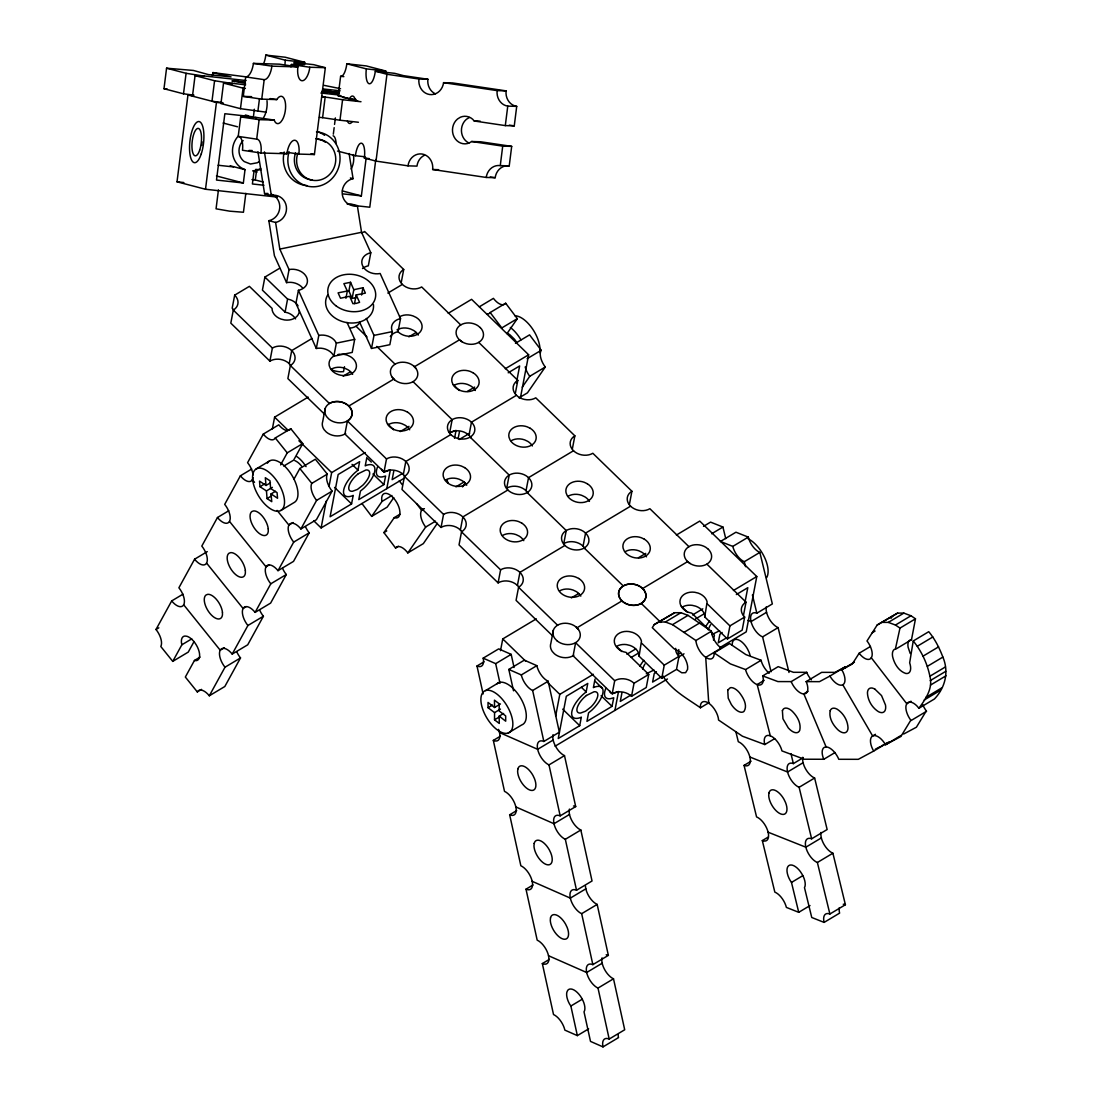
<?xml version="1.0" encoding="UTF-8"?>
<svg xmlns="http://www.w3.org/2000/svg" width="1102" height="1102" viewBox="0 0 1102 1102"><rect width="100%" height="100%" fill="white"/><g stroke="black" fill="none" stroke-linecap="round" stroke-linejoin="round"><path stroke-width="1.5" d="M503.614 713.476L499.178 716.135L499.261 723.435L494.522 719.84L494.564 712.622L488.048 707.704L488.034 702.442L494.55 707.484L500.46 703.944M732.196 645.18L732.389 642.686A13.803 6.722 59.1 0 1 747.473 648.913L749.016 652.108A13.803 6.722 59.1 0 1 750.021 655.291M193.966 95.158L183.497 93.808L163.991 88.725L166.567 68.2L193.456 70.459L208.306 74.578L231.062 76.92L212.851 72.58L212.452 75.749M183.497 93.808L186.086 73.297L166.567 68.2M277.387 197.106L205.509 189.255L177.023 181.816L187.96 94.979L193.098 95.543M192.478 96.149L195.054 75.639L204.228 76.134L186.086 73.297M195.054 75.639L214.573 80.735L211.983 101.246L222.452 102.582M205.509 189.255L216.447 102.403L187.96 94.979M214.573 80.735L232.715 83.573L223.541 83.077L220.951 103.588L240.47 108.671L266.271 112.184M245.829 193.332L243.446 212.259L229.698 211.171L216.061 208.815L218.444 189.875M240.47 108.671L243.06 88.16L223.541 83.077M298.89 154.087A13.803 5.937 -81.6 0 0 294.633 140.243A13.803 5.937 -81.6 0 0 286.947 153.743L260.954 152.999L242.481 150.258A13.803 5.937 -81.6 0 0 238.225 136.4L240.677 116.922L255.76 117.349L274.246 120.09L274.88 121.619A13.803 5.937 -81.6 0 0 280.845 121.964L282.36 119.856A13.803 5.937 -81.6 0 0 285.225 101.894A13.803 5.937 -81.6 0 0 277.993 97.94L276.809 99.579L261.739 99.139L243.266 96.397L245.718 76.92A13.803 5.937 -81.6 0 0 253.405 63.406L279.398 64.164L297.871 66.905A13.803 5.937 -81.6 0 0 302.127 80.749A13.803 5.937 -81.6 0 0 309.827 67.25L325.338 67.69L314.401 154.542L298.89 154.087L287.14 152.338M251.697 116.66L224.849 113.726L216.502 180.053L243.349 182.987L245.016 169.667L241.255 167.848A20.704 19.492 -75.4 0 1 238.142 136.249M253.336 117.349L254.355 109.236M257.896 111.261L259.48 98.643M260.954 152.999A13.803 5.937 -81.6 0 0 256.697 139.141L259.149 119.663L274.246 120.09M261.739 99.139L264.191 79.661A13.803 5.937 -81.6 0 0 271.891 66.148L297.871 66.905M333.327 134.155L334.154 127.667M334.553 124.416L335.38 117.928M357.764 100.888L338.162 95.778L340.614 76.3A13.803 4.587 -83.8 0 0 346.827 63.792L366.222 65.913L385.741 71.01A13.803 4.587 -83.8 0 0 385.507 73.393M358.412 122.253L339.981 120.228L342.57 99.717L328.644 97.541L325.145 97.128L322.61 117.652L319.415 117.335M342.929 193.883L361.373 195.894L366.084 158.481M375.782 159.528L369.79 207.217L352.668 205.344M424.614 155.175A13.803 12.439 -88.3 0 0 416.969 166.113L408.002 165.851L376.016 161.099L386.954 74.261L375.314 71.217A13.803 4.587 -83.8 0 1 369.101 83.724A13.803 4.587 -83.8 0 1 366.332 68.875L346.827 63.792M486.23 177.45A13.803 12.439 -88.3 0 1 500.267 165.603L502.719 146.125L511.686 146.373L509.234 165.865A13.803 12.439 -88.3 0 0 495.184 177.711L486.23 177.45L432.645 169.501A13.803 12.439 -88.3 0 0 422.038 154.004A13.803 12.439 -88.3 0 0 408.002 165.851M511.686 146.373L480.61 141.772L471.642 141.511L469.424 142.874A13.803 12.439 -88.3 0 1 454.01 136.786A13.803 12.439 -88.3 0 1 457.523 119.002L460.374 117.239A13.803 12.439 -88.3 0 1 472.662 119.236L474.204 120.986L505.308 125.6L507.76 106.123A13.803 12.439 -88.3 0 1 497.154 90.612L443.569 82.664A13.803 12.439 -88.3 0 1 429.532 94.51A13.803 12.439 -88.3 0 1 418.939 79.013L386.954 74.261M505.308 125.6L514.262 125.862L516.714 106.371A13.803 12.439 -88.3 0 1 506.121 90.874L452.536 82.925L443.569 82.664M263.199 182.037L255.278 179.97L256.656 169.983M458.115 438.679L459.438 431.819M299.276 310.461L299.331 311.356A13.803 10.565 10.8 0 1 284.564 319.952L281.065 319.098A13.803 10.565 10.8 0 1 272.208 310.282L272.084 308.395L249.396 286.341L234.671 295.157L232.178 308.229A13.803 10.565 10.8 0 1 234.147 310.695M234.671 295.157A13.803 10.565 10.8 0 1 233.307 310.075L230.814 323.148L269.894 361.125A13.803 10.565 10.8 0 1 291.204 366.139M279.646 268.254L264.907 277.07L262.414 290.129L285.087 312.155L287.801 312.83A13.803 10.565 10.8 0 1 295.57 318.905M269.894 361.125L272.387 348.053L233.307 310.075M302.471 287.774A13.803 10.565 10.8 0 0 286.561 282.649L289.055 269.577L279.812 249.093L275.596 222.452A13.803 12.99 -75.4 0 0 286.327 206.308A13.803 12.99 -75.4 0 0 271.326 195.467L264.59 193.718L257.964 151.787M285.087 312.155L287.581 299.083L264.907 277.07M289.055 269.577A13.803 10.565 10.8 0 1 306.618 277.291A13.803 10.565 10.8 0 1 298.422 290.308L295.928 303.381L316.302 348.48A13.803 10.565 10.8 0 1 333.851 356.194L352.199 352.433L354.692 339.361L347.047 322.445M272.373 428.898L274.605 417.162L308.174 397.092M289.22 363.674L291.713 350.601L312.031 338.452M272.387 348.053A13.803 10.565 10.8 0 1 291.713 350.601A13.803 10.565 10.8 0 1 290.363 365.52L287.87 378.592L324.511 414.187M316.302 348.48L318.795 335.407L298.422 290.308M333.851 356.194L336.344 343.135L354.692 339.361M345.918 298.298L347.309 291.038L343.879 283.655L350.546 282.291L353.797 289.702L352.144 298.422L356.717 297.444M325.2 408.456L322.707 421.529A13.803 10.565 10.8 0 0 324.14 429.711L326.344 432.08A13.803 10.565 10.8 0 0 345.711 433.485M352.144 298.422L348.879 290.997L350.546 282.291M354.5 303.642L356.166 294.937L365.382 293.118L362.957 287.746L353.797 289.702M344.471 366.718L343.521 371.649L340.449 371.801A22.77 17.439 10.8 0 1 331.757 369.969M361.566 295.005L362.957 287.746M349.086 153.509L353.067 178.662A13.803 12.99 -75.4 0 0 342.336 194.806A13.803 12.99 -75.4 0 0 357.337 205.647L361.552 232.302L370.809 252.771L368.316 265.844A13.803 10.565 10.8 0 0 362.503 268.557M313.822 520.86L321.109 527.927L326.22 501.107M329.099 486.023L331.661 472.606L365.217 452.536M393.745 379.129L348.769 406.046A13.803 10.565 10.8 0 1 347.405 420.964L344.912 434.023L384.006 472.014A13.803 10.565 10.8 0 1 405.302 477.028M370.809 252.771A13.803 10.565 10.8 0 0 362.613 265.789A13.803 10.565 10.8 0 0 380.162 273.503L400.536 318.602A13.803 10.565 10.8 0 0 392.34 331.619L389.846 344.692L371.512 348.466L373.991 335.394L366.346 318.45M351.566 503.917L353.191 495.39L351.772 496.024A20.704 8.678 -45.8 0 1 343.59 490.665A20.704 8.678 -45.8 0 1 354.692 472.923L358.012 470.155L359.624 461.669L338.162 474.507L330.104 516.755L351.566 503.917L334.567 487.415M366.87 457.344L365.23 465.87L366.649 465.237A20.704 8.678 -45.8 0 1 374.845 470.595A20.704 8.678 -45.8 0 1 363.743 488.338L360.423 491.106L358.797 499.592L383.882 484.591L385.617 476.023L382.132 476.946A20.704 8.678 -45.8 0 1 377.71 466.573M401.224 282.567L403.718 269.494L364.638 231.516A13.803 10.565 10.8 0 1 361.649 232.825M400.536 318.602L398.042 331.674A13.803 10.565 10.8 0 0 390.315 336.578M384.006 472.014L386.499 458.942L347.405 420.964M386.774 488.654L390.383 469.7L385.438 471.628A13.803 5.785 -45.8 0 1 381.623 469.218M403.318 474.549L405.812 461.49L450.801 434.574A13.803 10.565 10.8 0 0 474.094 432.866A13.803 10.565 10.8 0 0 458.528 417.741A13.803 10.565 10.8 0 0 450.801 434.574M386.499 458.942A13.803 10.565 10.8 0 1 405.812 461.49A13.803 10.565 10.8 0 1 404.462 476.395L401.968 489.467L441.048 527.445A13.803 10.565 10.8 0 1 462.344 532.459M454.547 438.293L456.049 430.386L450.773 432.383A13.803 5.785 -45.8 0 1 448.982 432.163M441.048 527.445L443.541 514.386L404.462 476.395M468.984 435.276L471.477 422.204L516.452 395.301A13.803 10.565 10.8 0 0 535.779 397.836L574.858 435.827A13.803 10.565 10.8 0 0 573.508 450.746L528.533 477.648L526.04 490.721M460.374 529.993L462.868 516.921L507.843 490.018A13.803 10.565 10.8 0 0 531.136 488.296A13.803 10.565 10.8 0 0 515.571 473.185A13.803 10.565 10.8 0 0 507.843 490.018M443.541 514.386A13.803 10.565 10.8 0 1 462.868 516.921A13.803 10.565 10.8 0 1 461.518 531.839L459.024 544.911L498.104 582.889A13.803 10.565 10.8 0 1 519.4 587.903M516.411 382.849L519.634 365.947L508.201 372.793M515.323 393.455L517.816 380.383L478.736 342.405M520.323 398.359L528.643 354.775L471.587 299.331L448.252 313.299M498.104 582.889L500.597 569.817L461.518 531.839M500.515 650.662L502.76 638.926L536.316 618.856M517.43 585.438L519.924 572.365L564.899 545.462A13.803 10.565 10.8 0 0 588.192 543.741A13.803 10.565 10.8 0 0 572.627 528.616A13.803 10.565 10.8 0 0 564.899 545.462M500.597 569.817A13.803 10.565 10.8 0 1 519.924 572.365A13.803 10.565 10.8 0 1 518.56 587.283L516.067 600.356L552.708 635.964M572.365 448.886L574.858 435.827M553.356 630.22L550.862 643.293A13.803 10.565 10.8 0 0 552.281 651.475L554.485 653.844A13.803 10.565 10.8 0 0 573.853 655.249M583.082 546.151L585.575 533.092L630.564 506.176A13.803 10.565 10.8 0 0 649.877 508.725L688.97 546.702M555.642 716.162L559.802 694.37L593.358 674.286M579.707 725.681L581.333 717.154L579.928 717.774A20.704 8.678 -45.8 0 1 571.731 712.429A20.704 8.678 -45.8 0 1 582.834 694.687L586.154 691.918L587.765 683.433L566.318 696.257L558.246 738.519L579.707 725.681L562.709 709.165M595.011 679.094L593.386 687.62L594.791 687.001A20.704 8.678 -45.8 0 1 602.987 692.359A20.704 8.678 -45.8 0 1 591.884 710.101L588.564 712.87L586.953 721.355L612.023 706.354L613.759 697.773L610.274 698.709A20.704 8.678 -45.8 0 1 605.852 688.337M629.421 504.33L631.914 491.258L592.835 453.28A13.803 10.565 10.8 0 1 573.508 450.746M612.202 693.778L614.696 680.705L575.616 642.728L573.123 655.8L612.202 693.778A13.803 10.565 10.8 0 1 631.529 696.326L646.254 687.51L648.747 674.438L626.088 652.412L623.36 651.75A13.803 10.565 10.8 0 1 614.599 638.788A13.803 10.565 10.8 0 1 629.104 631.556L632.603 632.41A13.803 10.565 10.8 0 1 641.46 641.212L639.091 656.186L661.765 678.226L676.504 669.41L678.997 656.351A13.803 10.565 10.8 0 1 675.678 648.362M614.916 710.418L618.525 691.464L613.58 693.392A13.803 5.785 -45.8 0 1 609.764 690.982M631.529 696.326L634.022 683.254L648.747 674.438M661.765 678.226L664.258 665.153L678.997 656.351M678.791 649.601L677.868 654.492A13.803 10.565 10.8 0 1 680.843 653.197M706.933 564.169L746.013 602.147A13.803 10.565 10.8 0 0 744.663 617.065L742.169 630.137L727.43 638.953L704.743 616.9L707.126 601.94A13.803 10.565 10.8 0 0 698.269 593.124L694.77 592.27A13.803 10.565 10.8 0 0 680.251 599.516A13.803 10.565 10.8 0 0 689.025 612.464L691.753 613.139L708.448 629.366M713.476 640.055L714.413 635.165L710.831 631.68M727.43 638.953L729.923 625.881L744.663 617.065M744.883 602.918L747.79 587.697L736.343 594.543M743.519 615.219L746.013 602.147M676.394 535.049L699.742 521.081L756.785 576.525L746.233 631.859L719.964 647.563M842.754 684.714L872.646 735.984A13.803 6.722 59.1 0 1 885.54 744.732L900.899 736.494L910.803 720.198A13.803 6.722 59.1 0 1 906.078 705.39L906.891 703.517A13.803 6.722 59.1 0 1 916.96 705.969L918.916 708.269L934.427 698.985C945.351 687.565 949.125 671.752 942.871 657.081C939.414 648.004 935.006 639.188 928.752 631.694L913.241 640.978L909.66 662.825A13.803 6.722 59.1 0 1 905.665 673.432C898.516 670.98 894.19 663.528 892.579 656.475A13.803 6.722 59.1 0 1 895.403 648.982L899.976 628.099L915.486 618.814L910.982 615.756L903.847 613.111L897.607 613.098L877.178 625.013L866.985 640.992L867.549 641.681A13.803 6.722 59.1 0 1 871.93 656.406L871.035 658.183A13.803 6.722 59.1 0 1 860.814 655.208L859.174 653.224L870.456 646.475M895.995 648.982L911.506 639.697L915.486 618.814M913.241 640.978C921.534 651.144 927.264 663.376 929.895 676.229C933.132 688.502 925.708 698.833 918.916 708.269M194.062 641.543L188.263 652.095L172.752 661.379L160.796 646.502A13.803 6.722 59.1 0 0 156.002 629.49L171.692 600.921L182.973 594.171M207.272 551.62L194.586 559.21L178.896 587.779A13.803 6.722 59.1 0 1 183.69 604.791L220.207 650.208A13.803 6.722 59.1 0 0 225.001 667.22L209.311 695.789A13.803 6.722 59.1 0 0 197.313 691.918L185.343 677.041L194.448 660.47L200.082 657.095M228.761 510.763L217.48 517.513L201.804 546.082A13.803 6.722 59.1 0 1 206.584 563.081L243.101 608.497A13.803 6.722 59.1 0 0 247.895 625.509L232.205 654.078A13.803 6.722 59.1 0 0 220.207 650.208L224.436 647.673M251.669 469.053L240.388 475.802L224.698 504.372A13.803 6.722 59.1 0 1 229.491 521.384L266.009 566.8A13.803 6.722 59.1 0 0 270.789 583.798L255.113 612.381A13.803 6.722 59.1 0 0 243.101 608.497L245.925 606.816M287.87 430.579A13.803 6.722 59.1 0 1 278.792 424.821L263.282 434.092L247.592 462.661A13.803 6.722 59.1 0 1 253.061 474.99M172.752 661.379L181.858 644.794L191.734 638.885M280.624 464.892L287.25 452.839L302.761 443.569L290.79 428.692L275.28 437.962A13.803 6.722 59.1 0 1 263.282 434.092M302.761 443.569L293.655 460.14L283.793 466.036M294.041 479.053L299.84 468.502L315.351 459.231L327.308 474.108A13.803 6.722 59.1 0 0 332.101 491.12L316.412 519.689L300.901 528.96A13.803 6.722 59.1 0 0 288.903 525.089L277.084 510.391M268.819 565.106L266.009 566.8A13.803 6.722 59.1 0 1 278.007 570.671L293.697 542.101L309.207 532.817A13.803 6.722 59.1 0 1 305.488 526.715M300.901 528.96L316.591 500.391L332.101 491.12M236.792 651.833A13.803 6.722 59.1 0 0 240.511 657.935L224.822 686.505L209.311 695.789M259.686 610.136A13.803 6.722 59.1 0 0 263.406 616.238L247.716 644.808L232.205 654.078M282.594 568.425A13.803 6.722 59.1 0 0 286.3 574.528L270.624 603.097L255.113 612.381M309.207 532.817L293.518 561.386L278.007 570.671M708.765 703.31L705.721 657.357L721.231 648.086A13.803 6.722 59.1 0 1 711.41 631.226L688.034 615.371L680.898 612.712L674.658 612.712L654.23 624.614L652.288 627.658L673.818 648.582L680.058 651.943L684.37 657.412A13.803 6.722 59.1 0 1 687.662 666.793L687.579 669.382L685.623 672.675L681.78 672.785L677.069 669.685M859.174 653.224L852.218 664.093L841.735 669.713L843.002 672.041A13.803 6.722 59.1 0 1 843.195 684.549L841.542 685.182A13.803 6.722 59.1 0 1 830.412 676.876L829.958 676.036L845.468 666.751L845.923 667.592M891.063 618.277L892.689 615.729M922.815 704.701A13.803 6.722 59.1 0 0 926.314 710.928L916.409 727.21L903.681 734.028M361.979 503.559L371.677 516.397L382.022 501.424L391.885 495.514M393.772 497.594L387.188 507.113L371.677 516.397M506.975 333.644L517.32 318.657L505.68 303.243A13.803 6.722 59.1 0 1 493.42 298.366L479.315 306.811M437.411 523.23L423.333 543.617L407.823 552.901A13.803 6.722 59.1 0 0 395.563 548.025L383.923 532.61L394.268 517.623L399.916 514.248M407.823 552.901L425.661 527.073L435.524 521.177M522.252 387.174L529.759 376.305L545.27 367.021A13.803 6.722 59.1 0 1 541.206 350.284L529.566 334.87L515.46 343.301M462.496 486.905L465.32 482.828M545.27 367.021L527.445 392.849L518.987 397.905M263.543 117.57L263.874 117.115A13.803 5.937 -81.6 0 0 266.987 100.668M393.786 471.091L392.147 479.645L402.478 473.474M621.927 692.855L620.288 701.409L630.62 695.224M656.434 671.738L654.23 673.584L652.604 682.069L661.462 676.78M722.099 632.465L719.881 634.311L718.27 642.797L726.852 637.659M653.954 670.03L646.295 673.763M719.606 630.757L711.961 634.476M469.328 117.501L466.49 119.25A13.803 12.439 -88.3 0 0 468.873 142.984M387.849 293.091L402.354 284.412A13.803 10.565 10.8 0 0 421.68 286.961L460.76 324.938M343.19 376.14L350.491 371.773M408.856 336.868L416.143 332.501M487.029 314.042A13.803 6.722 59.1 0 0 490.17 312.527L505.68 303.243M414.421 366.759L459.41 339.857M256.187 468.942L269.618 460.898M517.32 318.657L501.809 327.928L490.17 312.527M270.445 482.814L266.023 485.459L259.521 481.119L259.976 486.712L264.411 484.053M275.486 491.272L271.051 493.93L271.753 501.658L267.042 498.572L266.464 490.913L272.373 487.373M267.042 498.572L271.478 495.914M316.591 500.391A13.803 6.722 59.1 0 1 311.797 483.379L327.308 474.108M400.246 431.585L408.994 426.35M467.358 391.43L474.659 387.064M505.295 368.743L528.643 354.775M527.1 358.715L541.206 350.284M280.886 510.446A24.148 11.764 59.1 0 0 271.147 474.163A24.148 11.764 59.1 0 0 253.57 484.467A24.148 11.764 59.1 0 0 280.886 510.446L294.33 502.402A24.148 11.764 59.1 0 0 290.432 473.047A24.148 11.764 59.1 0 0 267.414 463.157M293.132 522.555L288.903 525.089A13.803 6.722 59.1 0 0 293.697 542.101M459.286 439.478L469.617 433.306M321.109 527.927L404.282 478.185M156.002 629.49L158.826 627.809M270.789 583.798L286.3 574.528M455.911 486.85L464.369 481.794M383.923 532.61L386.747 530.93M424.408 508.642L421.584 510.322L416.515 503.614M247.895 625.509L263.406 616.238M395.563 548.025L398.387 546.33M225.001 667.22L240.511 657.935M197.313 691.918L201.542 689.384M571.332 597.904L578.633 593.537M638.457 557.75L645.744 553.383M483.117 693.957L476.987 666.007A13.803 6.722 59.1 0 0 483.186 658.156L498.696 648.871L511.176 654.368L514.069 667.509M703.517 526.343L710.57 522.114L722.926 527.032L725.75 538.658M476.987 666.007L484.04 661.792M711.644 533.781L722.926 527.032M483.186 658.156L495.68 663.652L511.176 654.368M576.966 627.809L621.941 600.907A13.803 10.565 10.8 0 0 645.235 599.185A13.803 10.565 10.8 0 0 629.683 584.06A13.803 10.565 10.8 0 0 621.941 600.907M642.631 588.537L687.607 561.621M513.518 690.802L508.821 669.437L524.332 660.153L536.826 665.649A13.803 6.722 59.1 0 0 548.162 681.229L559.361 732.183L543.851 741.467A13.803 6.722 59.1 0 0 537.652 749.319A13.803 6.722 59.1 0 0 548.989 764.898L560.188 815.866A13.803 6.722 59.1 0 0 553.989 823.717A13.803 6.722 59.1 0 0 565.326 839.297L576.525 890.251A13.803 6.722 59.1 0 0 570.326 898.116A13.803 6.722 59.1 0 0 581.663 913.682L592.848 964.649A13.803 6.722 59.1 0 0 586.663 972.501A13.803 6.722 59.1 0 0 598 988.081L609.186 1039.048A13.803 6.722 59.1 0 0 603.001 1046.9L590.507 1041.404L584.019 1011.856L584.666 1010.41A13.803 6.722 59.1 0 0 578.949 994.238A13.803 6.722 59.1 0 0 567.695 990.367L566.855 992.213A13.803 6.722 59.1 0 0 569.527 1003.977L570.864 1006.03L577.352 1035.618L588.633 1028.869M485.527 690.596L498.972 682.551M748.299 537.115L735.943 532.211L720.433 541.481L732.789 546.399L748.299 537.115A13.803 6.722 59.1 0 0 759.843 552.405L772.35 603.924L756.84 613.208A13.803 6.722 59.1 0 0 751.054 621.597A13.803 6.722 59.1 0 0 762.598 636.887L771.069 671.779M508.821 669.437L521.315 674.934L536.826 665.649M488.048 707.704L492.484 705.06M745.544 566.676L744.332 561.689L759.843 552.405M494.564 712.622L500.473 709.082M543.851 741.467L532.652 690.499L548.162 681.229M494.522 719.84L500.432 716.3M654.23 624.614L674.658 612.712M659.148 621.983L665.388 621.996L680.898 612.712M665.388 621.996L672.523 624.655L688.034 615.371M626.928 654.216L635.675 648.982M692.579 614.93L702.8 608.827M733.436 590.493L756.785 576.525M631.308 657.384L638.678 652.976M695.486 618.98L704.343 613.69M569.5 814.447L553.989 823.717L515.846 806.939A13.803 6.722 59.1 0 0 504.509 791.36L493.324 740.406L500.377 736.177M508.201 733.023A24.148 11.764 59.1 0 0 500.955 697.759A24.148 11.764 59.1 0 0 481.436 704.633A24.148 11.764 59.1 0 0 508.201 733.023L521.645 724.978A24.148 11.764 59.1 0 0 520.006 697.056A24.148 11.764 59.1 0 0 496.437 684.301M683.943 632.396L699.453 623.112M672.523 624.655L695.899 640.51L711.41 631.226M678.377 657.178L684.011 653.803M766.565 612.313L751.054 621.597L747.9 620.343M553.163 740.048L537.652 749.319L499.509 732.541M555.091 746.206L667.44 678.984M695.899 640.51A13.803 6.722 59.1 0 0 705.721 657.357A13.803 6.722 59.1 0 0 714.11 652.866L729.62 643.582L745.875 654.602L761.11 660.277L761.51 661.834A13.803 6.722 59.1 0 0 769.182 673.239M762.598 636.887L778.108 627.603A13.803 6.722 59.1 0 1 766.276 606.858M548.989 764.898L564.5 755.614A13.803 6.722 59.1 0 1 553.052 734.703M714.11 652.866L730.364 663.886L745.599 669.561L761.11 660.277M585.837 888.832L570.326 898.116L532.183 881.324A13.803 6.722 59.1 0 0 520.847 865.759L509.661 814.791L516.714 810.576M662.77 675.76C671.683 690.279 686.918 698.324 700.445 707.773L708.903 702.718M745.599 669.561L745.999 671.118A13.803 6.722 59.1 0 0 756.041 684.122L758.3 684.962A13.803 6.722 59.1 0 0 763.08 677.468L762.68 675.912L778.191 666.641L793.426 672.303L806.733 672.33L807.422 673.942A13.803 6.722 59.1 0 0 811.389 679.838M764.223 680.333L757.17 684.549L770.339 735.916M877.178 625.013L897.607 613.098M560.188 815.866L575.699 806.581L564.5 755.614M882.096 622.368L888.336 622.382L903.847 613.111M872.261 632.727L875.071 631.047M762.68 675.912L777.916 681.587L791.222 681.601L806.733 672.33M888.336 622.382L895.471 625.041L910.982 615.756M791.222 681.601L791.911 683.212A13.803 6.722 59.1 0 0 802.848 693.847L804.804 693.847A13.803 6.722 59.1 0 0 806.829 683.24L806.154 681.628L821.665 672.358L834.985 672.372L845.468 666.751M841.735 669.713L854.436 662.123M808.055 691.312L803.826 693.847L826.156 747.046M565.326 839.297L580.837 830.013A13.803 6.722 59.1 0 1 569.39 809.102M917.305 646.254L932.815 636.984M700.445 707.773L700.362 706.189A13.803 6.722 59.1 0 1 707.732 702.58L710.115 704.247A13.803 6.722 59.1 0 1 718.449 718.821L718.504 719.992L742.445 736.219L764.829 744.553L774.692 738.643M602.174 963.231L586.663 972.501L548.52 955.723A13.803 6.722 59.1 0 0 537.184 940.158L525.998 889.19L533.037 884.975M923.077 656.131L938.573 646.86M810.011 905.568L798.73 912.318L791.484 882.44L789.955 880.085A13.803 6.722 59.1 0 1 788.605 865.759A13.803 6.722 59.1 0 1 800.3 871.503L802.256 874.506A13.803 6.722 59.1 0 1 805.025 886.311L804.474 887.592L811.747 917.484L824.103 922.402A13.803 6.722 59.1 0 1 829.889 914.013L817.381 862.494A13.803 6.722 59.1 0 1 805.837 847.204L768.108 832.203A13.803 6.722 59.1 0 0 756.564 816.913L744.057 765.394L751.109 761.179M927.361 666.352L942.871 657.081M929.895 676.229L945.406 666.958M576.525 890.251L592.036 880.98L580.837 830.013M930.184 680.65L945.695 671.38M821.348 837.919L805.837 847.204A13.803 6.722 59.1 0 1 811.637 838.801L799.115 787.296A13.803 6.722 59.1 0 1 787.572 772.006A13.803 6.722 59.1 0 1 793.371 763.603L803.234 757.694M930.487 685.086L945.998 675.802M803.082 762.722L787.572 772.006L749.856 757.005A13.803 6.722 59.1 0 0 738.299 741.715L735.874 731.742M911.01 701.216L906.781 703.751L871.269 657.729M925.859 697.401L941.37 688.13M764.829 744.553L764.43 742.996A13.803 6.722 59.1 0 1 769.21 735.502L771.469 736.329A13.803 6.722 59.1 0 1 781.511 749.346L781.91 750.903L804.267 759.223L823.828 759.264L835.109 752.514M924.179 700.018L939.689 690.734M875.47 734.304L872.646 735.984A13.803 6.722 59.1 0 0 873.666 751.082L858.306 759.319L838.76 759.292L838.071 757.68A13.803 6.722 59.1 0 0 827.134 747.046L825.178 747.046A13.803 6.722 59.1 0 0 823.153 757.653L823.828 759.264M581.663 913.682L597.174 904.411A13.803 6.722 59.1 0 1 585.465 885.939M799.115 787.296L814.626 778.012A13.803 6.722 59.1 0 1 802.807 757.267M911.092 720.529L926.603 711.245M873.666 751.082L889.176 741.811M885.54 744.732L901.05 735.447M577.352 1035.618L564.858 1030.122A13.803 6.722 59.1 0 0 553.521 1014.543L542.336 963.575L549.375 959.36M798.73 912.318L786.373 907.401A13.803 6.722 59.1 0 0 774.83 892.11L762.322 840.592L767.956 837.217M592.848 964.649L608.359 955.365L597.174 904.411M811.637 838.801L827.147 829.531L814.626 778.012M598 988.081L613.511 978.796A13.803 6.722 59.1 0 1 602.064 957.886M570.864 1006.03L582.131 999.294M817.381 862.494L832.892 853.21A13.803 6.722 59.1 0 1 821.073 832.465M791.484 882.44L802.752 875.691M609.186 1039.048L624.696 1029.764L613.511 978.796M603.001 1046.9L618.511 1037.616A13.803 6.722 59.1 0 1 618.139 1034.723M829.889 914.013L845.399 904.728L832.892 853.21M824.103 922.402L839.614 913.117A13.803 6.722 59.1 0 1 839.338 907.662M829.958 676.036L819.475 681.656L806.154 681.628M875.305 749.25L879.768 746.853M881.256 746.054L886.545 743.216M279.812 249.093L361.552 232.302M373.991 335.394L392.34 331.619M347.309 291.038L338.094 292.856L340.518 298.229L349.665 296.273L352.929 303.684L356.414 303.353L359.583 302.32L356.166 294.937M346.551 291.217L348.879 290.997M344.21 97.251L342.791 97.403L349.678 98.781M911.506 639.697L910.913 639.697A13.803 6.722 59.1 0 0 908.089 647.191L910.238 653.527M290.956 66.878A13.803 5.937 -81.6 0 0 291.341 64.508L303.146 64.839L294.289 62.538A13.803 4.587 -83.8 0 1 293.683 66.037M418.939 79.013L427.893 79.261A13.803 12.439 -88.3 0 0 435.359 93.835M497.154 90.612L506.121 90.874M243.266 96.397L251.628 96.645M507.76 106.123L516.714 106.371M474.204 120.986L480.169 121.165M248.969 150.437L252.22 150.533M500.267 165.603L509.234 165.865M432.645 169.501L438.61 169.68M338.989 93.408L322.969 91.618M245.085 81.934L232.178 80.983L245.512 83.27M238.349 81.19L232.219 80.997L234.45 81.589M338.218 93.353L321.853 91.452M321.991 96.824L325.186 97.141L321.894 96.287M163.991 88.725L167.187 89.042M263.268 64.426A13.803 4.587 -83.8 0 0 265.802 55.1L285.211 57.221L304.717 62.318A13.803 4.587 -83.8 0 0 304.483 64.715M366.332 68.875L385.741 71.01M265.802 55.1L285.322 60.197L304.717 62.318M375.314 71.217L394.709 73.338L403.566 75.652L427.893 79.261M294.289 62.538L313.684 64.66L325.338 67.69M340.614 76.3L343.852 76.644M212.851 72.58L247.537 77.057M203.498 75.886L246.132 80.542M323.106 88.959L340.16 90.819M231.985 83.311L245.636 84.813M320.902 93.036L339.65 95.089M338.162 95.778L341.4 96.136M355.96 99.442L349.486 98.739L350.298 97.403A13.803 4.587 -83.8 0 1 354.816 98.409L355.478 100.792M342.57 99.717L361.001 101.728M216.447 102.403L223.293 103.161M337.515 151.057L355.409 155.726L365.106 156.787M355.409 155.726A13.803 4.587 -83.8 0 1 361.608 143.219A13.803 4.587 -83.8 0 1 364.376 158.068L369.225 158.592M218.113 165.245L233.514 166.925M255.76 169.364L260.885 169.928M251.972 179.612L255.278 179.97M263.957 185.246L252.399 183.979L254.08 170.59L255.967 170.397A20.704 19.492 -75.4 0 0 260.788 168.496M177.023 181.816L183.869 182.56M322.528 90.378L338.7 92.596M243.06 88.16L245.388 88.436M322.555 117.652L339.981 120.228M323.644 90.488L339.402 92.733M194.448 660.47L196.06 660.677A13.803 6.722 59.1 0 0 198.415 649.353A13.803 6.722 59.1 0 0 187.009 636.295L184.943 636.033A13.803 6.722 59.1 0 0 181.444 642.728L181.858 644.794M323.726 85.295L340.559 88.697M291.341 64.508L309.827 67.25M253.405 63.406L271.891 66.148M245.718 76.92L264.191 79.661M509.358 125.132L514.262 125.862M270.086 98.588L276.809 99.579M471.642 141.511L502.719 146.125M240.677 116.922L259.149 119.663M238.225 136.4L256.697 139.141M490.17 176.967L495.184 177.711M280.225 152.751L286.947 153.743M287.581 299.083L290.294 299.758A13.803 10.565 10.8 0 1 298.063 305.833M394.268 517.623L395.742 517.981A13.803 6.722 59.1 0 0 399.943 512.182L399.516 509.248A13.803 6.722 59.1 0 0 389.199 494.426A13.803 6.722 59.1 0 0 381.691 499.137L382.022 501.424M245.36 115.007L248.529 115.834M364.376 158.068L376.016 161.099M223.086 123.025L237.509 126.785M311.081 153.674L314.401 154.542M350.381 177.959L353.067 178.662M342.391 190.935L361.373 195.894M230.194 165.796L245.016 169.667M357.337 205.647L350.615 203.898A13.803 12.99 -75.4 0 1 347.199 204.118M216.447 175.976L243.349 182.987M286.561 282.649L274.412 255.719L268.86 220.689L275.596 222.452M259.976 486.712L266.464 490.913M271.051 493.93L277.552 498.256L277.084 492.677L270.61 488.475L270.031 480.816L265.32 477.731L266.023 485.459M895.471 625.041L899.976 628.099M499.178 716.135L505.694 721.176L505.68 715.901L499.165 710.997L499.206 703.779L494.467 700.169L494.55 707.484M459.3 339.664L461.945 341.744M687.441 561.428L690.086 563.508M707.236 603.841L729.923 625.881M453.266 384.612L459.341 390.507M681.408 606.375L687.483 612.271M356.015 326.233L367.007 336.923M376.788 346.414L395.108 364.211M413.071 381.678L452.151 419.655L449.657 432.728A13.803 10.565 10.8 0 1 470.953 437.742M470.127 437.122L509.207 475.1L506.713 488.172A13.803 10.565 10.8 0 1 528.01 493.186M527.169 492.566L566.249 530.544L563.756 543.617A13.803 10.565 10.8 0 1 585.052 548.631M584.225 548.011L623.305 585.988M641.268 603.441L660.814 622.437M641.584 643.113L664.258 665.153M387.615 423.898L393.676 429.794M616.968 646.833L621.817 651.544M290.363 365.52L329.443 403.497A13.803 10.565 10.8 0 1 348.769 406.046M518.56 587.283L557.64 625.261M367.737 458.639L371.319 462.11M595.121 681.256L602.395 688.337M372.958 473.97L383.882 484.591M601.1 695.734L612.023 706.354M352.048 464.369L358.012 470.155M581.374 687.276L586.154 691.918M274.605 417.162L287.966 430.138M298.89 440.759L331.661 472.606M502.76 638.926L525.819 661.338M547.666 682.565L559.802 694.37M413.746 366.071L415.936 368.44M392.298 377.366L394.488 379.735A13.803 10.565 10.8 0 0 417.369 376.622A13.803 10.565 10.8 0 0 400.494 362.351A13.803 10.565 10.8 0 0 394.488 379.735M576.236 627.107L578.426 629.476M275.28 437.962L287.25 452.839M299.84 468.502L311.797 483.379M252.386 479.673L254.534 482.345M399.255 480.761L402.299 484.797M359.679 322.28L371.512 348.466M255.76 117.349L256.408 118.878M778.108 627.603L789.004 672.482M752.404 594.928L756.84 613.208M790.947 753.63L793.371 763.603M495.68 663.652L500.005 683.35M264.425 151.869L271.326 195.467M704.743 616.9L704.633 614.999A13.803 10.565 10.8 0 0 695.775 606.196L692.276 605.342A13.803 10.565 10.8 0 0 682.29 607.064M639.091 656.186L638.967 654.285A13.803 10.565 10.8 0 0 630.11 645.483L626.611 644.615A13.803 10.565 10.8 0 0 616.638 646.337M373.454 304.538A24.148 18.5 10.8 0 1 345.408 322.335A24.148 18.5 10.8 0 1 327.845 294.757M318.795 335.407A13.803 10.565 10.8 0 1 336.344 343.135M271.312 194.2A13.803 12.99 -75.4 0 1 279.715 208.14A13.803 12.99 -75.4 0 1 268.86 220.689M264.59 193.718A13.803 12.99 -75.4 0 1 267.993 193.484M351.924 122.115A13.803 4.587 -83.8 0 1 347.419 121.11M333.121 135.78A13.803 4.587 -83.8 0 1 336.151 143.632M257.097 172.022A27.591 25.993 -75.4 0 1 253.832 171.072M255.981 171.32A27.591 25.993 -75.4 0 1 252.62 170.851M201.666 145.423A13.803 4.587 -83.8 0 1 201.969 141.841M259.19 161.595A13.803 12.99 -75.4 0 1 257.179 162.793L250.498 164.019L244.231 161.567A13.803 12.99 -75.4 0 1 243.115 140.574M353.356 154.583A20.704 19.492 -75.4 0 1 351.18 169.005M285.019 63.778A13.803 4.587 -83.8 0 1 285.322 60.197M318.092 139.32A20.704 19.492 -75.4 0 1 335.421 163.082A20.704 19.492 -75.4 0 1 310.929 179.915A20.704 19.492 -75.4 0 1 297.857 153.206M315.847 138.728A20.704 19.492 -75.4 0 1 325.324 142.186M312.031 179.888A20.704 19.492 -75.4 0 1 295.611 152.627M318.63 132.116A27.591 25.993 -75.4 0 1 324.635 135.312M306.921 185.563A27.591 25.993 -75.4 0 1 284.192 151.993M316.481 131.868A27.591 25.993 -75.4 0 1 339.678 163.096A27.591 25.993 -75.4 0 1 307.802 186.21A27.591 25.993 -75.4 0 1 289.068 151.759M183.69 604.791A13.803 6.722 59.1 0 1 171.692 600.921M253.033 477.621A13.803 6.722 59.1 0 1 240.388 475.802M229.491 521.384A13.803 6.722 59.1 0 1 217.48 517.513M206.584 563.081A13.803 6.722 59.1 0 1 194.586 559.21M290.79 428.692A13.803 6.722 59.1 0 1 289.578 430.028M548.52 955.723A13.803 6.722 59.1 0 1 542.336 963.575M498.545 729.372A13.803 6.722 59.1 0 1 493.324 740.406M573.508 805.989A13.803 6.722 59.1 0 1 575.699 806.581M606.183 954.773A13.803 6.722 59.1 0 1 608.359 955.365M515.846 806.939A13.803 6.722 59.1 0 1 509.661 814.791M532.183 881.324A13.803 6.722 59.1 0 1 525.998 889.19M532.652 690.499A13.803 6.722 59.1 0 1 521.315 674.934M748.106 538.795A24.148 11.764 59.1 0 1 764.457 557.213A24.148 11.764 59.1 0 1 766.551 577.779M749.856 757.005A13.803 6.722 59.1 0 1 744.057 765.394M768.108 832.203A13.803 6.722 59.1 0 1 762.322 840.592M843.264 904.232A13.803 6.722 59.1 0 1 845.399 904.728M744.332 561.689A13.803 6.722 59.1 0 1 732.789 546.399M514.937 315.778A24.148 11.764 59.1 0 1 532.693 329.126A24.148 11.764 59.1 0 1 539.718 352.64M510.336 327.459A24.148 11.764 59.1 0 1 520.929 339.829M507.499 333.493A13.803 6.722 59.1 0 1 509.827 334.719L514.482 339.251A13.803 6.722 59.1 0 1 516.48 342.226M425.661 527.073A13.803 6.722 59.1 0 1 422.934 509.165M448.142 483.186A13.803 6.722 59.1 0 1 447.109 480.004M529.759 376.305A13.803 6.722 59.1 0 1 525.186 366.925M642.7 669.176A13.803 5.785 -45.8 0 1 644.987 663.969M708.366 629.903A13.803 5.785 -45.8 0 1 710.638 624.696M705.542 626.955A20.704 8.678 -45.8 0 1 709.564 621.046M639.876 666.242A20.704 8.678 -45.8 0 1 643.899 660.318M296.782 456.531A20.704 10.083 59.1 0 1 306.053 466.628M294.909 460.677A13.803 6.722 59.1 0 1 301.893 466.518M568.191 496.175A13.803 10.565 10.8 0 1 581.663 495.321L584.845 496.837A13.803 10.565 10.8 0 1 589.432 501.382M630.564 506.176A13.803 10.565 10.8 0 1 631.914 491.258M502.526 535.462A13.803 10.565 10.8 0 1 516.011 534.594L519.194 536.109A13.803 10.565 10.8 0 1 523.781 540.669M559.582 590.892A13.803 10.565 10.8 0 1 573.054 590.038L576.236 591.554A13.803 10.565 10.8 0 1 580.823 596.113M614.696 680.705A13.803 10.565 10.8 0 1 634.022 683.254M625.247 551.62A13.803 10.565 10.8 0 1 638.719 550.752L641.901 552.267A13.803 10.565 10.8 0 1 646.488 556.827M454.093 385.301A13.803 10.565 10.8 0 1 467.565 384.433L470.747 385.948A13.803 10.565 10.8 0 1 475.334 390.507M516.452 395.301A13.803 10.565 10.8 0 1 517.816 380.383M511.135 440.731A13.803 10.565 10.8 0 1 524.621 439.877L527.803 441.392A13.803 10.565 10.8 0 1 532.39 445.952M397.037 329.856A13.803 10.565 10.8 0 1 410.523 328.988L413.705 330.504A13.803 10.565 10.8 0 1 418.278 335.063M397.946 331.674A13.803 10.565 10.8 0 0 418.54 333.52A13.803 10.565 10.8 0 0 416.198 317.431L413.016 315.916A13.803 10.565 10.8 0 0 399.53 316.784M402.354 284.412A13.803 10.565 10.8 0 1 403.718 269.494M359.982 321.977A13.803 10.565 10.8 0 1 349.651 328.162M445.483 480.017A13.803 10.565 10.8 0 1 458.955 479.15L462.137 480.665A13.803 10.565 10.8 0 1 466.725 485.224M331.385 369.129A13.803 10.565 10.8 0 1 344.857 368.275L348.039 369.79A13.803 10.565 10.8 0 1 352.626 374.336M388.427 424.573A13.803 10.565 10.8 0 1 401.913 423.705L405.095 425.22A13.803 10.565 10.8 0 1 409.668 429.78M333.878 356.056A13.803 10.565 10.8 0 0 329.25 365.726L330.352 368.467A13.803 10.565 10.8 0 0 351.593 373.674A13.803 10.565 10.8 0 0 350.532 356.717L347.35 355.202A13.803 10.565 10.8 0 0 341.468 354.169M337.983 354.513A13.803 10.565 10.8 0 1 340.284 354.197M222.452 612.271L222.452 614.916A13.803 6.722 59.1 0 1 209.89 613.346A13.803 6.722 59.1 0 1 206.157 594.915L207.837 594.322A13.803 6.722 59.1 0 1 222.452 612.271M245.36 570.56L245.36 573.219A13.803 6.722 59.1 0 1 232.797 571.635A13.803 6.722 59.1 0 1 229.051 553.204L230.745 552.625A13.803 6.722 59.1 0 1 245.36 570.56M268.254 528.864L268.254 531.508A13.803 6.722 59.1 0 1 255.692 529.924A13.803 6.722 59.1 0 1 251.945 511.493L253.639 510.915A13.803 6.722 59.1 0 1 268.254 528.864M768.921 793.096L768.714 795.575A13.803 6.722 59.1 0 0 780.615 813.896A13.803 6.722 59.1 0 0 785.533 802.518L783.99 799.308A13.803 6.722 59.1 0 0 768.921 793.096M517.844 769.031L517.623 771.496A13.803 6.722 59.1 0 0 529.428 789.886A13.803 6.722 59.1 0 0 534.498 778.673L532.982 775.464A13.803 6.722 59.1 0 0 517.844 769.031M534.181 843.429L533.96 845.895A13.803 6.722 59.1 0 0 545.765 864.285A13.803 6.722 59.1 0 0 550.835 853.072L549.319 849.862A13.803 6.722 59.1 0 0 534.181 843.429M550.518 917.814L550.297 920.28A13.803 6.722 59.1 0 0 562.103 938.684A13.803 6.722 59.1 0 0 567.172 927.457L565.643 924.261A13.803 6.722 59.1 0 0 550.518 917.814M782.392 710.611L782.943 718.779L788.274 727.899A13.803 6.722 59.1 0 0 799.777 730.199C801.347 722.829 796.801 715.473 791.567 710.625A13.803 6.722 59.1 0 0 783.426 708.999L782.392 710.611M830.205 710.694C828.635 718.063 833.181 725.419 838.415 730.268A13.803 6.722 59.1 0 0 848.017 728.009C847.769 720.46 843.361 713.104 836.997 709.096A13.803 6.722 59.1 0 0 830.205 710.694M727.733 690.072L728.215 698.186L731.342 704.522A13.803 6.722 59.1 0 0 744.002 711.396C747.927 705.266 743.189 697.538 739.318 692.552A13.803 6.722 59.1 0 0 730.351 687.689L727.733 690.072M358.288 473.708L355.615 476.05A13.803 5.785 -45.8 0 0 352.502 491.285L357.42 489.426L362.82 485.211A13.803 5.785 -45.8 0 0 365.933 469.975L358.288 473.708M586.429 695.472L583.757 697.814A13.803 5.785 -45.8 0 0 580.644 713.035L585.561 711.189L590.961 706.974A13.803 5.785 -45.8 0 0 594.074 691.739L586.429 695.472M874.657 688.902L872.412 688.075A13.803 6.722 59.1 0 0 867.439 692.772C867.687 700.335 872.095 707.677 878.459 711.685A13.803 6.722 59.1 0 0 885.498 705.032L881.531 695.582L874.657 688.902M473.24 372.875L470.058 371.36A13.803 10.565 10.8 0 0 451.972 381.898L453.06 384.626A13.803 10.565 10.8 0 0 474.301 389.832A13.803 10.565 10.8 0 0 473.24 372.875M530.296 428.32L527.114 426.805A13.803 10.565 10.8 0 0 509.014 437.329L510.102 440.07A13.803 10.565 10.8 0 0 531.357 445.277A13.803 10.565 10.8 0 0 530.296 428.32M587.338 483.764L584.156 482.249A13.803 10.565 10.8 0 0 566.07 492.773L567.158 495.514A13.803 10.565 10.8 0 0 588.399 500.721A13.803 10.565 10.8 0 0 587.338 483.764M407.575 412.162L404.406 410.647A13.803 10.565 10.8 0 0 386.306 421.171L387.394 423.898A13.803 10.565 10.8 0 0 408.635 429.119A13.803 10.565 10.8 0 0 407.575 412.162M644.394 539.209L641.212 537.693A13.803 10.565 10.8 0 0 623.112 548.217L624.214 550.945A13.803 10.565 10.8 0 0 645.455 556.166A13.803 10.565 10.8 0 0 644.394 539.209M464.631 467.606L461.449 466.077A13.803 10.565 10.8 0 0 443.348 476.615L444.45 479.342A13.803 10.565 10.8 0 0 465.691 484.563A13.803 10.565 10.8 0 0 464.631 467.606M521.687 523.037L518.505 521.522A13.803 10.565 10.8 0 0 500.404 532.059L501.493 534.787A13.803 10.565 10.8 0 0 522.747 539.994A13.803 10.565 10.8 0 0 521.687 523.037M578.729 578.481L575.547 576.966A13.803 10.565 10.8 0 0 557.46 587.504L558.549 590.231A13.803 10.565 10.8 0 0 579.79 595.438A13.803 10.565 10.8 0 0 578.729 578.481M480.265 327.57L477.621 325.489A13.803 10.565 10.8 0 0 456.283 330.738A13.803 10.565 10.8 0 0 473.337 344.182A13.803 10.565 10.8 0 0 480.265 327.57M708.407 549.333L705.762 547.253A13.803 10.565 10.8 0 0 684.425 552.501A13.803 10.565 10.8 0 0 701.492 565.932A13.803 10.565 10.8 0 0 708.407 549.333M644.091 590.19L641.887 587.834A13.803 10.565 10.8 0 0 623.856 585.603A13.803 10.565 10.8 0 0 620.44 599.13L622.63 601.485A13.803 10.565 10.8 0 0 640.661 603.717A13.803 10.565 10.8 0 0 644.091 590.19M350.284 407.712L348.08 405.343A13.803 10.565 10.8 0 0 330.049 403.125A13.803 10.565 10.8 0 0 326.633 416.639L328.837 419.008A13.803 10.565 10.8 0 0 346.868 421.24A13.803 10.565 10.8 0 0 350.284 407.712M556.978 640.772L554.774 638.402A13.803 10.565 10.8 0 1 565.326 623.236A13.803 10.565 10.8 0 1 579.5 638.513A13.803 10.565 10.8 0 1 556.978 640.772M336.317 306.067A24.148 18.5 10.8 0 0 375.341 298.05A24.148 18.5 10.8 0 0 343.535 274.839A24.148 18.5 10.8 0 0 336.317 306.067M199.71 150.092A13.803 4.587 -83.8 0 0 198.512 128.452A13.803 4.587 -83.8 0 0 191.982 147.792A13.803 4.587 -83.8 0 0 199.71 150.092M201.267 153.894A20.704 6.887 -83.8 0 0 199.31 121.606A20.704 6.887 -83.8 0 0 189.613 150.85A20.704 6.887 -83.8 0 0 201.267 153.894"/></g></svg>
